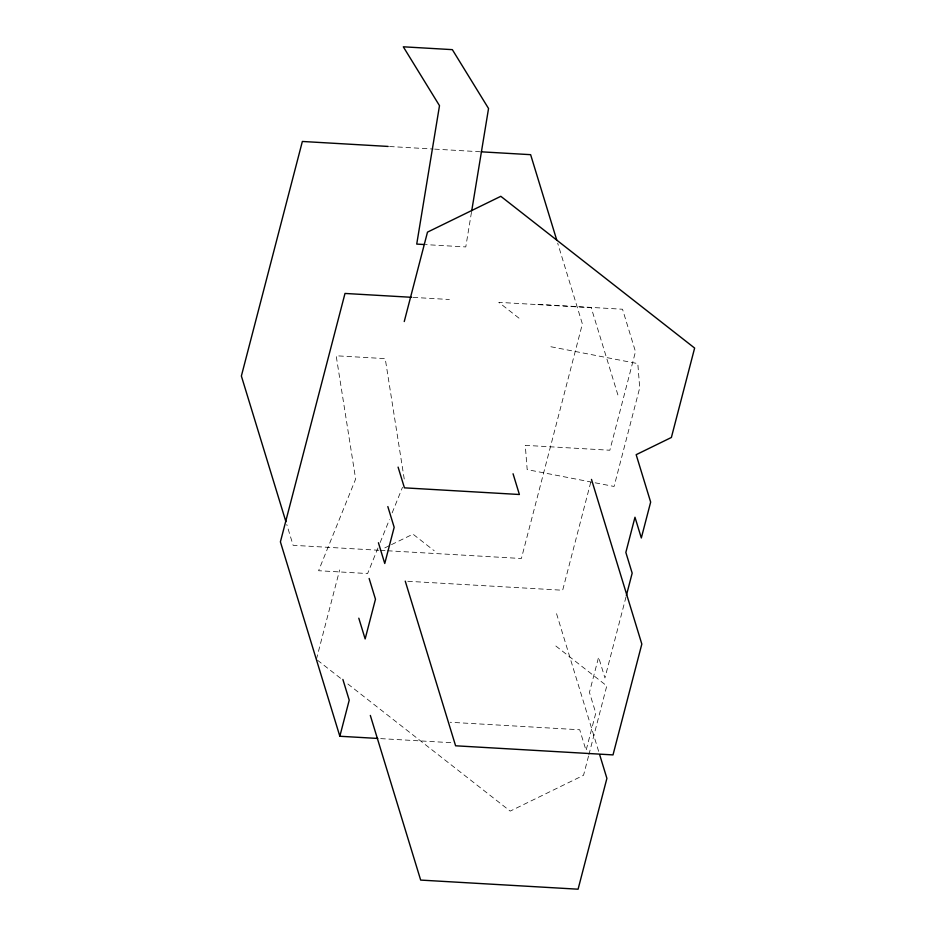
<?xml version="1.0" encoding="UTF-8"?>
<svg xmlns="http://www.w3.org/2000/svg" width="936" height="936" viewBox="0 0 936 936"><rect width="100%" height="100%" fill="white"/><g stroke="black" fill="none" stroke-linecap="round" stroke-linejoin="round"><path stroke-width="0.7" stroke-dasharray="4.68 3.51" d="M471.463 212.32L465.777 246.928L425.389 244.6M316.403 659.353L339.651 569.942M590.756 482.215L562.665 590.242L406.704 581.221M626.008 596.899L604.937 677.933L598.595 657.201L589.446 692.383L595.787 713.115L586.065 750.508L579.723 729.764L450.169 722.264M588.545 756.031L583.537 775.3L510.214 811.102L346.835 683.186M588.908 754.65L606.785 685.889L553.562 644.214M377.98 547.934L367.626 573.557L318.579 570.714L355.645 479.021L336.176 355.785L385.222 358.628L404.235 478.998M380.156 542.541L389.423 519.62M392.149 512.881L402.503 487.258M384.801 547.899L390.253 545.232M391.517 544.623L412.975 534.14L434.21 550.754M389.598 146.519L433.216 149.046M434.667 149.128L479.747 151.737M537.943 304.329L622.522 309.231L635.485 351.644L609.851 450.239L525.271 445.337L527.179 469.615L592.71 482.321M413.139 297.391L449.385 299.497M378.904 550.263L293.12 545.302L286.755 524.488M380.355 550.345L386.17 550.684M387.621 550.766L521.387 558.511L582.379 323.95L557.68 243.138M380.695 738.621L452.205 742.751M550.906 346.753L637.814 363.613L639.709 387.878L614.074 486.463L594.126 482.602M518.989 318.158L498.806 302.351L591.224 307.698L618.158 395.811M317.515 660.231L341.078 678.682M556.557 613.7L598.783 751.819"/><path stroke-width="1.4" d="M471.709 210.881L488.545 108.506L452.345 49.643L403.299 46.8L439.499 105.663L416.731 244.097L423.938 244.507M404.247 321.539L427.495 232.128L500.818 196.314L694.629 348.063L671.381 437.475L636.164 454.685L650.66 502.094L641.324 537.978L634.982 517.234L625.845 552.415L632.174 573.148L626.371 595.507M377.781 738.445L339.838 736.258L349.222 700.175L342.88 679.431M388.147 146.437L302.363 141.465L241.371 376.026L285.913 521.715M481.198 151.819L530.63 154.674L556.838 240.388M411.688 297.309L344.998 293.448L280.402 541.862L339.838 736.258M591.482 479.407L641.827 644.073L613.01 754.907L455.598 745.793L405.253 581.139M599.637 754.603L606.902 778.366L578.085 889.2L420.673 880.086L370.328 715.432M513.057 473.768L519.398 494.5L404.434 487.843L398.092 467.111M387.832 506.575L394.173 527.307L384.755 563.484L378.425 542.751M369.135 578.471L375.476 599.215L365.145 638.937L358.804 618.193"/></g></svg>
